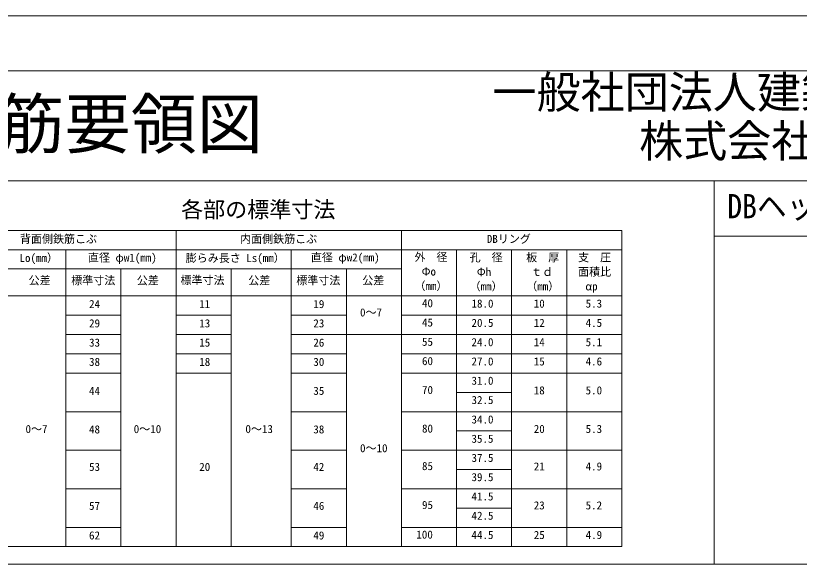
# Model space of a CAD drawing. Units: millimetres, scale not verified. Extents: x -210 to 382, y -132 to 268.
# Drawn here: x 101.4 to 243.7, y 168.2 to 267.8 of the extents above; entities that cross this region are included whole.
import ezdxf
from ezdxf.enums import TextEntityAlignment as Align

# ---------------------------------------------------------------- set-up
doc = ezdxf.new("R2010")
doc.units = ezdxf.units.MM
doc.header["$LTSCALE"] = 2
for name, color, linetype, lineweight in [('0-0_0', 5, 'Continuous', 18), ('0-3_Defpoints', 7, 'Continuous', 18), ('0-6_外枠', 4, 'Continuous', 18), ('0-7_文字', 7, 'Continuous', 20), ('0-8_タイトル', 7, 'Continuous', 18), ('0-9_内枠', 7, 'Continuous', 18)]:
    doc.layers.add(name, color=color, linetype=linetype, lineweight=lineweight)
doc.styles.add('ＭＳ ゴシック', font='')
doc.styles.get('ＭＳ ゴシック').set_extended_font_data('MS Gothic')

msp = doc.modelspace()

# ---------------------------------------------------------------- linework, layer by layer
at = {"layer": '0-0_0', "color": 7}
msp.add_line((228.196, 237.826), (228.196, 168.245), dxfattribs=at)
at = {"layer": '0-0_0', "color": 4}
for p, q in [((130.508, 228.852), (130.508, 185.452)), ((171.442, 228.852), (171.442, 185.452)), ((211.442, 228.852), (211.442, 171.452)), ((171.442, 227.452), (171.442, 171.452)), ((90.508, 225.352), (211.442, 225.352)), ((110.508, 225.352), (110.508, 171.452)), ((130.508, 225.352), (130.508, 171.452)), ((151.442, 225.352), (151.442, 171.452)), ((181.442, 225.352), (181.442, 171.452)), ((191.442, 225.352), (191.442, 171.452)), ((201.442, 225.352), (201.442, 171.452)), ((90.508, 221.852), (171.442, 221.852)), ((120.508, 221.852), (120.508, 171.452)), ((140.508, 221.852), (140.508, 171.452)), ((161.442, 221.852), (161.442, 171.452)), ((171.442, 216.952), (211.442, 216.952)), ((110.508, 213.452), (120.508, 213.452)), ((130.508, 213.452), (140.508, 213.452)), ((151.442, 213.452), (161.442, 213.452)), ((171.442, 213.452), (211.442, 213.452)), ((110.508, 209.952), (120.508, 209.952)), ((130.508, 209.952), (140.508, 209.952)), ((151.442, 209.952), (171.442, 209.952)), ((171.442, 209.952), (211.442, 209.952)), ((110.508, 206.452), (120.508, 206.452)), ((130.508, 206.452), (140.508, 206.452)), ((130.508, 206.452), (140.508, 206.452)), ((151.442, 206.452), (161.442, 206.452)), ((171.442, 206.452), (191.442, 206.452)), ((171.442, 206.452), (211.442, 206.452)), ((110.508, 202.952), (120.508, 202.952)), ((130.508, 202.952), (140.508, 202.952)), ((151.442, 202.952), (161.442, 202.952)), ((171.442, 202.952), (211.442, 202.952)), ((181.442, 199.452), (191.442, 199.452)), ((110.508, 195.952), (120.508, 195.952)), ((151.442, 195.952), (161.442, 195.952)), ((171.442, 195.952), (211.442, 195.952)), ((181.442, 192.452), (191.442, 192.452)), ((110.508, 188.952), (120.508, 188.952)), ((151.442, 188.952), (161.442, 188.952)), ((171.442, 188.952), (211.442, 188.952)), ((181.442, 185.452), (191.442, 185.452)), ((110.508, 181.952), (120.508, 181.952)), ((151.442, 181.952), (161.442, 181.952)), ((171.442, 181.952), (211.442, 181.952)), ((181.442, 178.452), (191.442, 178.452)), ((110.508, 174.952), (120.508, 174.952)), ((151.442, 174.952), (161.442, 174.952)), ((171.442, 174.952), (211.442, 174.952)), ((80.508, 171.452), (211.442, 171.452))]:
    msp.add_line(p, q, dxfattribs=at)
at = {"layer": '0-3_Defpoints', "color": 4}
msp.add_line((-210.346, 267.826), (382.196, 267.826), dxfattribs=at)
msp.add_line((-210.346, 267.826), (382.196, 267.826), dxfattribs=at)
at = {"layer": '0-6_外枠'}
for p, q in [((-181.804, 257.826), (372.196, 257.826)), ((-151.804, 257.826), (342.196, 257.826))]:
    msp.add_line(p, q, dxfattribs=at)
at = {"layer": '0-7_文字', "color": 4}
for p, q in [((80.508, 228.852), (211.442, 228.852)), ((80.508, 216.952), (171.442, 216.952))]:
    msp.add_line(p, q, dxfattribs=at)
at = {"layer": '0-9_内枠'}
for p, q in [((-181.804, 237.826), (372.196, 237.826)), ((228.196, 237.826), (228.196, 168.245)), ((228.196, 227.826), (320.425, 227.826)), ((-181.804, 168.245), (213.071, 168.245)), ((-71.026, 168.245), (372.196, 168.245)), ((12.992, 168.245), (372.196, 168.245))]:
    msp.add_line(p, q, dxfattribs=at)

# ---------------------------------------------------------------- texts
at = {"layer": '0-0_0', "color": 7, "style": 'ＭＳ ゴシック'}
for s, height, p in [('各部の標準寸法', 2.933, (131.431, 230.289)), ('背面側鉄筋こぶ', 1.466, (102.17, 226.136)), ('内面側鉄筋こぶ', 1.466, (142.141, 226.136)), ('DBリング', 1.466, (186.939, 226.136)), ('突出長さ\u3000Lo(mm）', 1.466, (92.094, 222.677)), ('直径 φw1(mm)', 1.466, (114.515, 222.727)), ('膨らみ長さ Ls(mm）', 1.466, (132.263, 222.664)), ('直径 φw2(mm)', 1.466, (154.989, 222.769)), ('外  径', 1.466, (173.799, 222.846)), ('孔  径', 1.466, (183.813, 222.779)), ('板  厚', 1.466, (194.092, 222.779)), ('支  圧', 1.466, (203.508, 222.779)), ('Φo', 1.466, (175.112, 220.221)), ('Φh', 1.466, (185.125, 220.154)), ('ｔｄ', 1.466, (194.967, 220.154)), ('面積比', 1.466, (203.508, 220.154)), ('公差', 1.466, (103.731, 218.619)), ('標準寸法', 1.466, (111.48, 218.619)), ('公差', 1.466, (123.386, 218.604)), ('標準寸法', 1.466, (131.319, 218.642)), ('公差', 1.466, (143.619, 218.607)), ('標準寸法', 1.466, (152.34, 218.616)), ('公差', 1.466, (164.32, 218.604)), ('（mm）', 1.466, (173.799, 217.596)), ('（mm）', 1.466, (183.813, 217.529)), ('（mm）', 1.466, (194.092, 217.529)), ('αp', 1.466, (204.82, 217.529)), ('40', 1.466, (175.168, 214.466)), ('18.0', 1.466, (184.156, 214.399)), ('10', 1.466, (195.461, 214.399)), ('5.3', 1.466, (204.877, 214.399)), ('24', 1.466, (114.716, 214.317)), ('11', 1.466, (134.724, 214.317)), ('19', 1.466, (155.438, 214.317)), ('0～7', 1.466, (163.918, 212.792)), ('29', 1.466, (114.716, 210.817)), ('13', 1.466, (134.724, 210.817)), ('23', 1.466, (155.438, 210.817)), ('45', 1.466, (175.168, 210.966)), ('20.5', 1.466, (184.156, 210.899)), ('12', 1.466, (195.461, 210.899)), ('4.5', 1.466, (204.877, 210.899)), ('33', 1.466, (114.716, 207.317)), ('15', 1.466, (134.724, 207.317)), ('26', 1.466, (155.438, 207.317)), ('55', 1.466, (175.168, 207.466)), ('24.0', 1.466, (184.156, 207.399)), ('14', 1.466, (195.461, 207.399)), ('5.1', 1.466, (204.877, 207.399)), ('38', 1.466, (114.716, 203.817)), ('18', 1.466, (134.724, 203.817)), ('30', 1.466, (155.438, 203.817)), ('60', 1.466, (175.168, 203.966)), ('27.0', 1.466, (184.156, 203.899)), ('15', 1.466, (195.461, 203.899)), ('4.6', 1.466, (204.877, 203.899)), ('31.0', 1.466, (184.156, 200.399)), ('44', 1.466, (114.716, 198.567)), ('35', 1.466, (155.438, 198.567)), ('70', 1.466, (175.168, 198.716)), ('18', 1.466, (195.461, 198.649)), ('5.0', 1.466, (204.877, 198.649)), ('32.5', 1.466, (184.156, 196.899)), ('34.0', 1.466, (184.156, 193.365)), ('0～7', 1.466, (103.182, 191.631)), ('0～10', 1.466, (122.826, 191.631)), ('0～13', 1.466, (143.107, 191.631)), ('80', 1.466, (175.168, 191.716)), ('20', 1.466, (195.461, 191.649)), ('5.3', 1.466, (204.877, 191.649)), ('48', 1.466, (114.716, 191.567)), ('38', 1.466, (155.438, 191.567)), ('35.5', 1.466, (184.156, 189.865)), ('0～10', 1.466, (163.918, 188.153)), ('37.5', 1.466, (184.156, 186.399)), ('53', 1.466, (114.716, 184.76)), ('20', 1.466, (134.724, 184.76)), ('42', 1.466, (155.438, 184.76)), ('85', 1.466, (175.168, 184.909)), ('21', 1.466, (195.461, 184.842)), ('4.9', 1.466, (204.877, 184.842)), ('39.5', 1.466, (184.156, 182.899)), ('41.5', 1.466, (184.156, 179.399)), ('57', 1.466, (114.716, 177.692)), ('46', 1.466, (155.438, 177.692)), ('95', 1.466, (175.168, 177.84)), ('23', 1.466, (195.461, 177.774)), ('5.2', 1.466, (204.877, 177.774)), ('42.5', 1.466, (184.156, 175.899)), ('62', 1.466, (114.716, 172.317)), ('49', 1.466, (155.438, 172.317)), ('100', 1.466, (174.142, 172.466)), ('44.5', 1.466, (184.156, 172.399)), ('25', 1.466, (195.461, 172.399)), ('4.9', 1.466, (204.877, 172.399))]:
    msp.add_text(s, height=height, dxfattribs=at).set_placement(p, align=Align.BOTTOM_LEFT)
at = {"layer": '0-8_タイトル', "style": 'ＭＳ ゴシック'}
for s, height, p in [('一般社団法人建築構造技術支援機構\u3000評価', 5.865, (187.975, 249.259)), ('DBヘッド定着工法 RCS混合構造設計\u3000配筋要領図', 8.798, (-117.644, 241.14)), ('株式会社ディビーエス', 5.865, (214.588, 240.39))]:
    msp.add_text(s, height=height, dxfattribs=at).set_placement(p, align=Align.BOTTOM_LEFT)
at = {"layer": '0-8_タイトル', "style": 'ＭＳ ゴシック', "width": 0.9}
msp.add_text('DBヘッドの定着長さ、かぶりの定義', height=4.399, dxfattribs=at).set_placement((230.59, 229.734), align=Align.BOTTOM_LEFT)

doc.saveas('drawing.dxf')
